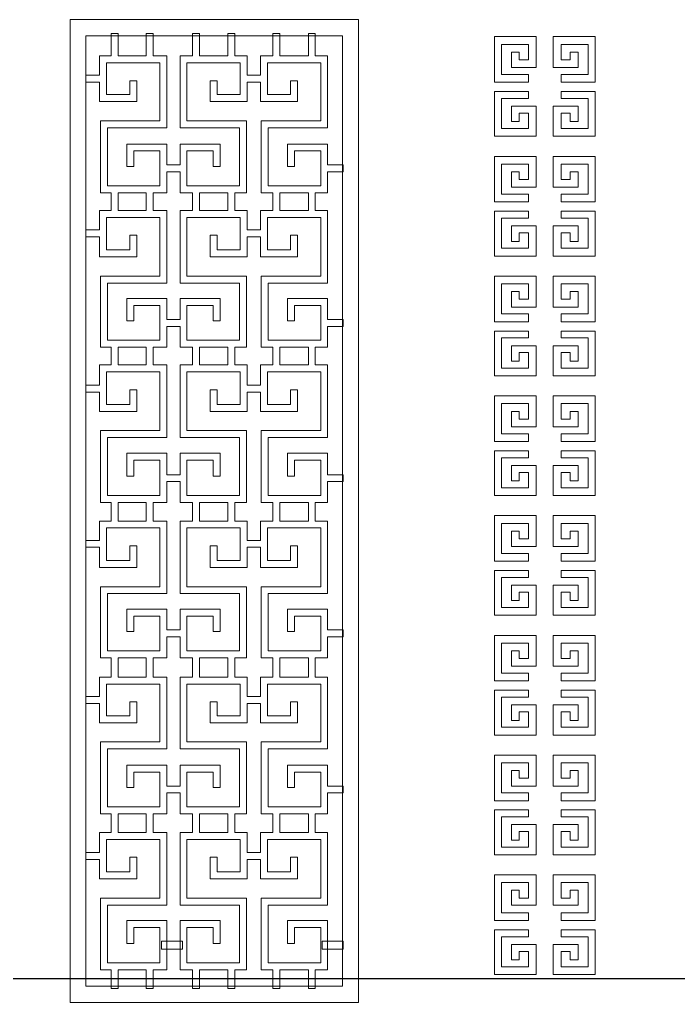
# Model space of a CAD drawing. Extents: x -66030 to 95157, y -13132 to 45879.
# Drawn here: x 79253 to 82582, y 31748 to 36716 of the extents above; entities that cross this region are included whole.
import ezdxf

# ---------------------------------------------------------------- set-up
doc = ezdxf.new("R2010")
doc.units = 0
doc.header["$LTSCALE"] = 100
doc.header["$MEASUREMENT"] = 0
doc.layers.get('0').update_dxf_attribs({"linetype": 'CONTINUOUS'})
doc.layers.add('3', color=11, linetype='CONTINUOUS')

msp = doc.modelspace()

# ---------------------------------------------------------------- linework, layer by layer
at = {"lineweight": 0}
for points in [[(80965.5, 31747.8), (79508.6, 31747.8), (79508.6, 36716.2), (80965.5, 36716.2), (80965.5, 31747.8)], [(80746.8, 31818.2), (80711.7, 31818.2), (80711.7, 31911.9), (80567.1, 31911.9), (80567.1, 31818.2), (80532, 31818.2), (80532, 31911.9), (80473.4, 31911.9), (80473.4, 32275.2), (80774.1, 32275.2), (80774.1, 32572), (80504.6, 32572), (80504.6, 32408), (80621.8, 32408), (80621.8, 32482.2), (80657, 32482.2), (80657, 32372.8), (80469.5, 32372.8), (80469.5, 32470.4), (80403.1, 32470.4), (80403.1, 32372.8), (80215.6, 32372.8), (80215.6, 32482.2), (80250.7, 32482.2), (80250.7, 32408), (80367.9, 32408), (80367.9, 32572), (80098.4, 32572), (80098.4, 32275.2), (80399.2, 32275.2), (80399.2, 31911.9), (80340.6, 31911.9), (80340.6, 31818.2), (80305.4, 31818.2), (80305.4, 31911.9), (80160.9, 31911.9), (80160.9, 31818.2), (80125.8, 31818.2), (80125.8, 31911.9), (80063.3, 31911.9), (80063.3, 32161.9), (80266.4, 32161.9), (80266.4, 32044.7), (80231.2, 32044.7), (80231.2, 32126.7), (80098.4, 32126.7), (80098.4, 31947), (80364, 31947), (80364, 32240), (80063.3, 32240), (80063.3, 32607.2), (80125.8, 32607.2), (80125.8, 32700.9), (80063.3, 32700.9), (80063.3, 32806.4), (79996.9, 32806.4), (79996.9, 32700.9), (79926.6, 32700.9), (79926.6, 32607.2), (79996.9, 32607.2), (79996.9, 32240), (79696.1, 32240), (79696.1, 31947), (79961.7, 31947), (79961.7, 32126.7), (79828.9, 32126.7), (79828.9, 32044.7), (79793.8, 32044.7), (79793.8, 32161.9), (79996.9, 32161.9), (79996.9, 31911.9), (79926.6, 31911.9), (79926.6, 31818.2), (79891.4, 31818.2), (79891.4, 31911.9), (79750.8, 31911.9), (79750.8, 31818.2), (79715.6, 31818.2), (79715.6, 31911.9), (79660.9, 31911.9), (79660.9, 32275.2), (79961.7, 32275.2), (79961.7, 32572), (79692.2, 32572), (79692.2, 32408), (79809.4, 32408), (79809.4, 32482.2), (79844.5, 32482.2), (79844.5, 32372.8), (79657, 32372.8), (79657, 32470.4), (79586.7, 32470.4), (79586.7, 32505.6), (79657, 32505.6), (79657, 32607.2), (79715.6, 32607.2), (79715.6, 32700.9), (79660.9, 32700.9), (79660.9, 33064.2), (79961.7, 33064.2), (79961.7, 33357.1), (79692.2, 33357.1), (79692.2, 33197), (79809.4, 33197), (79809.4, 33267.3), (79844.5, 33267.3), (79844.5, 33161.8), (79657, 33161.8), (79657, 33259.5), (79586.7, 33259.5), (79586.7, 33294.6), (79657, 33294.6), (79657, 33392.3), (79715.6, 33392.3), (79715.6, 33489.9), (79660.9, 33489.9), (79660.9, 33849.3), (79961.7, 33849.3), (79961.7, 34146.1), (79692.2, 34146.1), (79692.2, 33982.1), (79809.4, 33982.1), (79809.4, 34056.3), (79844.5, 34056.3), (79844.5, 33946.9), (79657, 33946.9), (79657, 34048.5), (79586.7, 34048.5), (79586.7, 34083.6), (79657, 34083.6), (79657, 34181.3), (79715.6, 34181.3), (79715.6, 34275), (79660.9, 34275), (79660.9, 34638.3), (79961.7, 34638.3), (79961.7, 34935.1), (79692.2, 34935.1), (79692.2, 34771.1), (79809.4, 34771.1), (79809.4, 34845.3), (79844.5, 34845.3), (79844.5, 34735.9), (79657, 34735.9), (79657, 34833.6), (79586.7, 34833.6), (79586.7, 34868.7), (79657, 34868.7), (79657, 34970.3), (79715.6, 34970.3), (79715.6, 35060.1), (79660.9, 35060.1), (79660.9, 35419.5), (79961.7, 35419.5), (79961.7, 35716.3), (79692.2, 35716.3), (79692.2, 35552.3), (79809.4, 35552.3), (79809.4, 35626.5), (79844.5, 35626.5), (79844.5, 35517.1), (79750.8, 35517.1), (79657, 35517.1), (79657, 35618.7), (79586.7, 35618.7), (79586.7, 35653.8), (79657, 35653.8), (79657, 35751.5), (79715.6, 35751.5), (79715.6, 35841.3), (79660.9, 35841.3), (79660.9, 36204.6), (79961.7, 36204.6), (79961.7, 36497.5), (79692.2, 36497.5), (79692.2, 36337.4), (79809.4, 36337.4), (79809.4, 36407.7), (79844.5, 36407.7), (79844.5, 36302.2), (79657, 36302.2), (79657, 36399.9), (79586.7, 36399.9), (79586.7, 36435), (79657, 36435), (79657, 36532.7), (79715.6, 36532.7), (79715.6, 36645.9), (79750.8, 36645.9), (79750.8, 36532.7), (79891.4, 36532.7), (79891.4, 36645.9), (79926.6, 36645.9), (79926.6, 36532.7), (79996.9, 36532.7), (79996.9, 36169.4), (79696.1, 36169.4), (79696.1, 35876.5), (79961.7, 35876.5), (79961.7, 36052.2), (79828.9, 36052.2), (79828.9, 35974.1), (79793.8, 35974.1), (79793.8, 36087.4), (79996.9, 36087.4), (79996.9, 35981.9), (80063.3, 35981.9), (80063.3, 36087.4), (80266.4, 36087.4), (80266.4, 35974.1), (80231.2, 35974.1), (80231.2, 36052.2), (80098.4, 36052.2), (80098.4, 35876.5), (80364, 35876.5), (80364, 36169.4), (80063.3, 36169.4), (80063.3, 36532.7), (80125.8, 36532.7), (80125.8, 36645.9), (80160.9, 36645.9), (80160.9, 36532.7), (80305.4, 36532.7), (80305.4, 36645.9), (80340.6, 36645.9), (80340.6, 36579.5), (80340.6, 36532.7), (80403.1, 36532.7), (80403.1, 36435), (80469.5, 36435), (80469.5, 36532.7), (80532, 36532.7), (80532, 36579.5), (80532, 36645.9), (80567.1, 36645.9), (80567.1, 36579.5), (80567.1, 36532.7), (80711.7, 36532.7), (80711.7, 36579.5), (80711.7, 36645.9), (80746.8, 36645.9), (80746.8, 36532.7), (80809.3, 36532.7), (80809.3, 36169.4), (80508.5, 36169.4), (80508.5, 35876.5), (80774.1, 35876.5), (80774.1, 36052.2), (80641.3, 36052.2), (80641.3, 35974.1), (80606.2, 35974.1), (80606.2, 36087.4), (80809.3, 36087.4), (80809.3, 35981.9), (80887.4, 35981.9), (80887.4, 35946.8), (80809.3, 35946.8), (80809.3, 35841.3), (80746.8, 35841.3), (80746.8, 35751.5), (80809.3, 35751.5), (80809.3, 35384.3), (80508.5, 35384.3), (80508.5, 35095.3), (80774.1, 35095.3), (80774.1, 35271), (80641.3, 35271), (80641.3, 35192.9), (80606.2, 35192.9), (80606.2, 35306.2), (80809.3, 35306.2), (80809.3, 35200.7), (80887.4, 35200.7), (80887.4, 35165.6), (80809.3, 35165.6), (80809.3, 35060.1), (80746.8, 35060.1), (80746.8, 34970.3), (80809.3, 34970.3), (80809.3, 34603.1), (80508.5, 34603.1), (80508.5, 34310.2), (80774.1, 34310.2), (80774.1, 34489.8), (80641.3, 34489.8), (80641.3, 34407.8), (80606.2, 34407.8), (80606.2, 34525), (80809.3, 34525), (80809.3, 34415.6), (80887.4, 34415.6), (80887.4, 34380.5), (80809.3, 34380.5), (80809.3, 34275), (80746.8, 34275), (80746.8, 34181.3), (80809.3, 34181.3), (80809.3, 33814.1), (80508.5, 33814.1), (80508.5, 33525.1), (80774.1, 33525.1), (80774.1, 33700.8), (80641.3, 33700.8), (80641.3, 33622.7), (80606.2, 33622.7), (80606.2, 33736), (80809.3, 33736), (80809.3, 33630.5), (80887.4, 33630.5), (80887.4, 33595.4), (80809.3, 33595.4), (80809.3, 33489.9), (80746.8, 33489.9), (80746.8, 33392.3), (80809.3, 33392.3), (80809.3, 33029), (80508.5, 33029), (80508.5, 32736.1), (80774.1, 32736.1), (80774.1, 32911.8), (80641.3, 32911.8), (80641.3, 32833.7), (80606.2, 32833.7), (80606.2, 32947), (80809.3, 32947), (80809.3, 32841.5), (80887.4, 32841.5), (80887.4, 32806.4), (80809.3, 32806.4), (80809.3, 32700.9), (80746.8, 32700.9), (80746.8, 32607.2), (80809.3, 32607.2), (80809.3, 32240), (80508.5, 32240), (80508.5, 31947), (80774.1, 31947), (80774.1, 32126.7), (80641.3, 32126.7), (80641.3, 32044.7), (80606.2, 32044.7), (80606.2, 32161.9), (80809.3, 32161.9), (80809.3, 31911.9), (80746.8, 31911.9), (80746.8, 31818.2)], [(80746.8, 31818.2), (80711.7, 31818.2), (80711.7, 31911.9), (80567.1, 31911.9), (80567.1, 31818.2), (80532, 31818.2), (80532, 31911.9), (80473.4, 31911.9), (80473.4, 32275.2), (80774.1, 32275.2), (80774.1, 32572), (80504.6, 32572), (80504.6, 32408), (80621.8, 32408), (80621.8, 32482.2), (80657, 32482.2), (80657, 32372.8), (80469.5, 32372.8), (80469.5, 32470.4), (80403.1, 32470.4), (80403.1, 32372.8), (80215.6, 32372.8), (80215.6, 32482.2), (80250.7, 32482.2), (80250.7, 32408), (80367.9, 32408), (80367.9, 32572), (80098.4, 32572), (80098.4, 32275.2), (80399.2, 32275.2), (80399.2, 31911.9), (80340.6, 31911.9), (80340.6, 31818.2), (80305.4, 31818.2), (80305.4, 31911.9), (80160.9, 31911.9), (80160.9, 31818.2), (80125.8, 31818.2), (80125.8, 31911.9), (80063.3, 31911.9), (80063.3, 32161.9), (80266.4, 32161.9), (80266.4, 32044.7), (80231.2, 32044.7), (80231.2, 32126.7), (80098.4, 32126.7), (80098.4, 31947), (80364, 31947), (80364, 32240), (80063.3, 32240), (80063.3, 32607.2), (80125.8, 32607.2), (80125.8, 32700.9), (80063.3, 32700.9), (80063.3, 32806.4), (79996.9, 32806.4), (79996.9, 32700.9), (79926.6, 32700.9), (79926.6, 32607.2), (79996.9, 32607.2), (79996.9, 32240), (79696.1, 32240), (79696.1, 31947), (79961.7, 31947), (79961.7, 32126.7), (79828.9, 32126.7), (79828.9, 32044.7), (79793.8, 32044.7), (79793.8, 32161.9), (79996.9, 32161.9), (79996.9, 31911.9), (79926.6, 31911.9), (79926.6, 31818.2), (79891.4, 31818.2), (79891.4, 31911.9), (79750.8, 31911.9), (79750.8, 31818.2), (79715.6, 31818.2), (79715.6, 31911.9), (79660.9, 31911.9), (79660.9, 32275.2), (79961.7, 32275.2), (79961.7, 32572), (79692.2, 32572), (79692.2, 32408), (79809.4, 32408), (79809.4, 32482.2), (79844.5, 32482.2), (79844.5, 32372.8), (79657, 32372.8), (79657, 32470.4), (79586.7, 32470.4), (79586.7, 32505.6), (79657, 32505.6), (79657, 32607.2), (79715.6, 32607.2), (79715.6, 32700.9), (79660.9, 32700.9), (79660.9, 33064.2), (79961.7, 33064.2), (79961.7, 33357.1), (79692.2, 33357.1), (79692.2, 33197), (79809.4, 33197), (79809.4, 33267.3), (79844.5, 33267.3), (79844.5, 33161.8), (79657, 33161.8), (79657, 33259.5), (79586.7, 33259.5), (79586.7, 33294.6), (79657, 33294.6), (79657, 33392.3), (79715.6, 33392.3), (79715.6, 33489.9), (79660.9, 33489.9), (79660.9, 33849.3), (79961.7, 33849.3), (79961.7, 34146.1), (79692.2, 34146.1), (79692.2, 33982.1), (79809.4, 33982.1), (79809.4, 34056.3), (79844.5, 34056.3), (79844.5, 33946.9), (79657, 33946.9), (79657, 34048.5), (79586.7, 34048.5), (79586.7, 34083.6), (79657, 34083.6), (79657, 34181.3), (79715.6, 34181.3), (79715.6, 34275), (79660.9, 34275), (79660.9, 34638.3), (79961.7, 34638.3), (79961.7, 34935.1), (79692.2, 34935.1), (79692.2, 34771.1), (79809.4, 34771.1), (79809.4, 34845.3), (79844.5, 34845.3), (79844.5, 34735.9), (79657, 34735.9), (79657, 34833.6), (79586.7, 34833.6), (79586.7, 34868.7), (79657, 34868.7), (79657, 34970.3), (79715.6, 34970.3), (79715.6, 35060.1), (79660.9, 35060.1), (79660.9, 35419.5), (79961.7, 35419.5), (79961.7, 35716.3), (79692.2, 35716.3), (79692.2, 35552.3), (79809.4, 35552.3), (79809.4, 35626.5), (79844.5, 35626.5), (79844.5, 35517.1), (79750.8, 35517.1), (79657, 35517.1), (79657, 35618.7), (79586.7, 35618.7), (79586.7, 35653.8), (79657, 35653.8), (79657, 35751.5), (79715.6, 35751.5), (79715.6, 35841.3), (79660.9, 35841.3), (79660.9, 36204.6), (79961.7, 36204.6), (79961.7, 36497.5), (79692.2, 36497.5), (79692.2, 36337.4), (79809.4, 36337.4), (79809.4, 36407.7), (79844.5, 36407.7), (79844.5, 36302.2), (79657, 36302.2), (79657, 36399.9), (79586.7, 36399.9), (79586.7, 36435), (79657, 36435), (79657, 36532.7), (79715.6, 36532.7), (79715.6, 36645.9), (79750.8, 36645.9), (79750.8, 36532.7), (79891.4, 36532.7), (79891.4, 36645.9), (79926.6, 36645.9), (79926.6, 36532.7), (79996.9, 36532.7), (79996.9, 36169.4), (79696.1, 36169.4), (79696.1, 35876.5), (79961.7, 35876.5), (79961.7, 36052.2), (79828.9, 36052.2), (79828.9, 35974.1), (79793.8, 35974.1), (79793.8, 36087.4), (79996.9, 36087.4), (79996.9, 35981.9), (80063.3, 35981.9), (80063.3, 36087.4), (80266.4, 36087.4), (80266.4, 35974.1), (80231.2, 35974.1), (80231.2, 36052.2), (80098.4, 36052.2), (80098.4, 35876.5), (80364, 35876.5), (80364, 36169.4), (80063.3, 36169.4), (80063.3, 36532.7), (80125.8, 36532.7), (80125.8, 36645.9), (80160.9, 36645.9), (80160.9, 36532.7), (80305.4, 36532.7), (80305.4, 36645.9), (80340.6, 36645.9), (80340.6, 36579.5), (80340.6, 36532.7), (80403.1, 36532.7), (80403.1, 36435), (80469.5, 36435), (80469.5, 36532.7), (80532, 36532.7), (80532, 36579.5), (80532, 36645.9), (80567.1, 36645.9), (80567.1, 36579.5), (80567.1, 36532.7), (80711.7, 36532.7), (80711.7, 36579.5), (80711.7, 36645.9), (80746.8, 36645.9), (80746.8, 36532.7), (80809.3, 36532.7), (80809.3, 36169.4), (80508.5, 36169.4), (80508.5, 35876.5), (80774.1, 35876.5), (80774.1, 36052.2), (80641.3, 36052.2), (80641.3, 35974.1), (80606.2, 35974.1), (80606.2, 36087.4), (80809.3, 36087.4), (80809.3, 35981.9), (80887.4, 35981.9), (80887.4, 35946.8), (80809.3, 35946.8), (80809.3, 35841.3), (80746.8, 35841.3), (80746.8, 35751.5), (80809.3, 35751.5), (80809.3, 35384.3), (80508.5, 35384.3), (80508.5, 35095.3), (80774.1, 35095.3), (80774.1, 35271), (80641.3, 35271), (80641.3, 35192.9), (80606.2, 35192.9), (80606.2, 35306.2), (80809.3, 35306.2), (80809.3, 35200.7), (80887.4, 35200.7), (80887.4, 35165.6), (80809.3, 35165.6), (80809.3, 35060.1), (80746.8, 35060.1), (80746.8, 34970.3), (80809.3, 34970.3), (80809.3, 34603.1), (80508.5, 34603.1), (80508.5, 34310.2), (80774.1, 34310.2), (80774.1, 34489.8), (80641.3, 34489.8), (80641.3, 34407.8), (80606.2, 34407.8), (80606.2, 34525), (80809.3, 34525), (80809.3, 34415.6), (80887.4, 34415.6), (80887.4, 34380.5), (80809.3, 34380.5), (80809.3, 34275), (80746.8, 34275), (80746.8, 34181.3), (80809.3, 34181.3), (80809.3, 33814.1), (80508.5, 33814.1), (80508.5, 33525.1), (80774.1, 33525.1), (80774.1, 33700.8), (80641.3, 33700.8), (80641.3, 33622.7), (80606.2, 33622.7), (80606.2, 33736), (80809.3, 33736), (80809.3, 33630.5), (80887.4, 33630.5), (80887.4, 33595.4), (80809.3, 33595.4), (80809.3, 33489.9), (80746.8, 33489.9), (80746.8, 33392.3), (80809.3, 33392.3), (80809.3, 33029), (80508.5, 33029), (80508.5, 32736.1), (80774.1, 32736.1), (80774.1, 32911.8), (80641.3, 32911.8), (80641.3, 32833.7), (80606.2, 32833.7), (80606.2, 32947), (80809.3, 32947), (80809.3, 32841.5), (80887.4, 32841.5), (80887.4, 32806.4), (80809.3, 32806.4), (80809.3, 32700.9), (80746.8, 32700.9), (80746.8, 32607.2), (80809.3, 32607.2), (80809.3, 32240), (80508.5, 32240), (80508.5, 31947), (80774.1, 31947), (80774.1, 32126.7), (80641.3, 32126.7), (80641.3, 32044.7), (80606.2, 32044.7), (80606.2, 32161.9), (80809.3, 32161.9), (80809.3, 31911.9), (80746.8, 31911.9), (80746.8, 31818.2)], [(80883.5, 31829.9), (79586.7, 31829.9), (79586.7, 36634.2), (80883.5, 36634.2), (80883.5, 31829.9)], [(81824.9, 36438.9), (81688.1, 36438.9), (81688.1, 36591.2), (81824.9, 36591.2), (81824.9, 36513.1), (81778, 36513.1), (81778, 36552.2), (81738.9, 36552.2), (81738.9, 36474.1), (81863.9, 36474.1), (81863.9, 36552.2), (81863.9, 36630.3), (81653, 36630.3), (81653, 36399.9), (81824.9, 36399.9), (81824.9, 36438.9)], [(81988.9, 36438.9), (82125.6, 36438.9), (82125.6, 36591.2), (81988.9, 36591.2), (81988.9, 36513.1), (82035.8, 36513.1), (82035.8, 36552.2), (82074.8, 36552.2), (82074.8, 36474.1), (81949.8, 36474.1), (81949.8, 36630.3), (82160.8, 36630.3), (82160.8, 36399.9), (81988.9, 36399.9), (81988.9, 36438.9)], [(80403.1, 35653.8), (80469.5, 35653.8), (80469.5, 35751.5), (80532, 35751.5), (80532, 35841.3), (80473.4, 35841.3), (80473.4, 36204.6), (80774.1, 36204.6), (80774.1, 36497.5), (80504.6, 36497.5), (80504.6, 36337.4), (80621.8, 36337.4), (80621.8, 36407.7), (80657, 36407.7), (80657, 36302.2), (80469.5, 36302.2), (80469.5, 36399.9), (80403.1, 36399.9), (80403.1, 36302.2), (80215.6, 36302.2), (80215.6, 36407.7), (80250.7, 36407.7), (80250.7, 36337.4), (80367.9, 36337.4), (80367.9, 36497.5), (80098.4, 36497.5), (80098.4, 36204.6), (80399.2, 36204.6), (80399.2, 35841.3), (80340.6, 35841.3), (80340.6, 35751.5), (80403.1, 35751.5), (80403.1, 35653.8)], [(80403.1, 35653.8), (80469.5, 35653.8), (80469.5, 35751.5), (80532, 35751.5), (80532, 35841.3), (80473.4, 35841.3), (80473.4, 36204.6), (80774.1, 36204.6), (80774.1, 36497.5), (80504.6, 36497.5), (80504.6, 36337.4), (80621.8, 36337.4), (80621.8, 36407.7), (80657, 36407.7), (80657, 36302.2), (80469.5, 36302.2), (80469.5, 36399.9), (80403.1, 36399.9), (80403.1, 36302.2), (80215.6, 36302.2), (80215.6, 36407.7), (80250.7, 36407.7), (80250.7, 36337.4), (80367.9, 36337.4), (80367.9, 36497.5), (80098.4, 36497.5), (80098.4, 36204.6), (80399.2, 36204.6), (80399.2, 35841.3), (80340.6, 35841.3), (80340.6, 35751.5), (80403.1, 35751.5), (80403.1, 35653.8)], [(81824.9, 36317.8), (81688.1, 36317.8), (81688.1, 36165.5), (81758.5, 36165.5), (81824.9, 36165.5), (81824.9, 36243.6), (81778, 36243.6), (81778, 36200.6), (81738.9, 36200.6), (81738.9, 36278.8), (81863.9, 36278.8), (81863.9, 36204.6), (81863.9, 36126.4), (81653, 36126.4), (81653, 36353), (81824.9, 36353), (81824.9, 36317.8)], [(81988.9, 36317.8), (82125.6, 36317.8), (82125.6, 36165.5), (81988.9, 36165.5), (81988.9, 36243.6), (82035.8, 36243.6), (82035.8, 36200.6), (82074.8, 36200.6), (82074.8, 36278.8), (81949.8, 36278.8), (81949.8, 36126.4), (82160.8, 36126.4), (82160.8, 36353), (81988.9, 36353), (81988.9, 36317.8)], [(81824.9, 35833.5), (81688.1, 35833.5), (81688.1, 35985.8), (81758.5, 35985.8), (81824.9, 35985.8), (81824.9, 35907.7), (81778, 35907.7), (81778, 35946.8), (81738.9, 35946.8), (81738.9, 35868.6), (81863.9, 35868.6), (81863.9, 36024.9), (81653, 36024.9), (81653, 35794.4), (81824.9, 35794.4), (81824.9, 35833.5)], [(81988.9, 35833.5), (82125.6, 35833.5), (82125.6, 35985.8), (81988.9, 35985.8), (81988.9, 35907.7), (82035.8, 35907.7), (82035.8, 35946.8), (82074.8, 35946.8), (82074.8, 35868.6), (81949.8, 35868.6), (81949.8, 36024.9), (82160.8, 36024.9), (82160.8, 35794.4), (81988.9, 35794.4), (81988.9, 35833.5)], [(79926.6, 35751.5), (79996.9, 35751.5), (79996.9, 35384.3), (79696.1, 35384.3), (79696.1, 35095.3), (79961.7, 35095.3), (79961.7, 35271), (79828.9, 35271), (79828.9, 35192.9), (79793.8, 35192.9), (79793.8, 35306.2), (79996.9, 35306.2), (79996.9, 35200.7), (80063.3, 35200.7), (80063.3, 35306.2), (80266.4, 35306.2), (80266.4, 35192.9), (80231.2, 35192.9), (80231.2, 35271), (80098.4, 35271), (80098.4, 35095.3), (80364, 35095.3), (80364, 35384.3), (80063.3, 35384.3), (80063.3, 35751.5), (80125.8, 35751.5), (80125.8, 35841.3), (80063.3, 35841.3), (80063.3, 35946.8), (79996.9, 35946.8), (79996.9, 35841.3), (79926.6, 35841.3), (79926.6, 35751.5)], [(79926.6, 35751.5), (79996.9, 35751.5), (79996.9, 35384.3), (79696.1, 35384.3), (79696.1, 35095.3), (79961.7, 35095.3), (79961.7, 35271), (79828.9, 35271), (79828.9, 35192.9), (79793.8, 35192.9), (79793.8, 35306.2), (79996.9, 35306.2), (79996.9, 35200.7), (80063.3, 35200.7), (80063.3, 35306.2), (80266.4, 35306.2), (80266.4, 35192.9), (80231.2, 35192.9), (80231.2, 35271), (80098.4, 35271), (80098.4, 35095.3), (80364, 35095.3), (80364, 35384.3), (80063.3, 35384.3), (80063.3, 35751.5), (80125.8, 35751.5), (80125.8, 35841.3), (80063.3, 35841.3), (80063.3, 35946.8), (79996.9, 35946.8), (79996.9, 35841.3), (79926.6, 35841.3), (79926.6, 35751.5)], [(79750.8, 35751.5), (79891.4, 35751.5), (79891.4, 35841.3), (79750.8, 35841.3), (79750.8, 35751.5)], [(79750.8, 35751.5), (79891.4, 35751.5), (79891.4, 35841.3), (79750.8, 35841.3), (79750.8, 35751.5)], [(80160.9, 35841.3), (80160.9, 35751.5), (80305.4, 35751.5), (80305.4, 35841.3), (80160.9, 35841.3)], [(80160.9, 35841.3), (80160.9, 35751.5), (80305.4, 35751.5), (80305.4, 35841.3), (80160.9, 35841.3)], [(80567.1, 35841.3), (80567.1, 35751.5), (80711.7, 35751.5), (80711.7, 35841.3), (80567.1, 35841.3)], [(80567.1, 35841.3), (80567.1, 35751.5), (80711.7, 35751.5), (80711.7, 35841.3), (80567.1, 35841.3)], [(81824.9, 35712.4), (81688.1, 35712.4), (81688.1, 35560.1), (81824.9, 35560.1), (81824.9, 35638.2), (81778, 35638.2), (81778, 35595.2), (81738.9, 35595.2), (81738.9, 35673.3), (81863.9, 35673.3), (81863.9, 35599.1), (81863.9, 35521), (81653, 35521), (81653, 35747.6), (81824.9, 35747.6), (81824.9, 35712.4)], [(81988.9, 35712.4), (82125.6, 35712.4), (82125.6, 35560.1), (81988.9, 35560.1), (81988.9, 35638.2), (82035.8, 35638.2), (82035.8, 35595.2), (82074.8, 35595.2), (82074.8, 35673.3), (81949.8, 35673.3), (81949.8, 35521), (82160.8, 35521), (82160.8, 35747.6), (81988.9, 35747.6), (81988.9, 35712.4)], [(80403.1, 34868.7), (80469.5, 34868.7), (80469.5, 34970.3), (80532, 34970.3), (80532, 35060.1), (80473.4, 35060.1), (80473.4, 35419.5), (80774.1, 35419.5), (80774.1, 35716.3), (80504.6, 35716.3), (80504.6, 35552.3), (80621.8, 35552.3), (80621.8, 35626.5), (80657, 35626.5), (80657, 35517.1), (80563.2, 35517.1), (80469.5, 35517.1), (80469.5, 35618.7), (80403.1, 35618.7), (80403.1, 35517.1), (80309.3, 35517.1), (80215.6, 35517.1), (80215.6, 35626.5), (80250.7, 35626.5), (80250.7, 35552.3), (80367.9, 35552.3), (80367.9, 35716.3), (80098.4, 35716.3), (80098.4, 35419.5), (80399.2, 35419.5), (80399.2, 35060.1), (80340.6, 35060.1), (80340.6, 34970.3), (80403.1, 34970.3), (80403.1, 34868.7)], [(80403.1, 34868.7), (80469.5, 34868.7), (80469.5, 34970.3), (80532, 34970.3), (80532, 35060.1), (80473.4, 35060.1), (80473.4, 35419.5), (80774.1, 35419.5), (80774.1, 35716.3), (80504.6, 35716.3), (80504.6, 35552.3), (80621.8, 35552.3), (80621.8, 35626.5), (80657, 35626.5), (80657, 35517.1), (80563.2, 35517.1), (80469.5, 35517.1), (80469.5, 35618.7), (80403.1, 35618.7), (80403.1, 35517.1), (80309.3, 35517.1), (80215.6, 35517.1), (80215.6, 35626.5), (80250.7, 35626.5), (80250.7, 35552.3), (80367.9, 35552.3), (80367.9, 35716.3), (80098.4, 35716.3), (80098.4, 35419.5), (80399.2, 35419.5), (80399.2, 35060.1), (80340.6, 35060.1), (80340.6, 34970.3), (80403.1, 34970.3), (80403.1, 34868.7)], [(81824.9, 35228.1), (81754.5, 35228.1), (81688.1, 35228.1), (81688.1, 35380.4), (81758.5, 35380.4), (81824.9, 35380.4), (81824.9, 35302.3), (81778, 35302.3), (81778, 35341.3), (81738.9, 35341.3), (81738.9, 35263.2), (81863.9, 35263.2), (81863.9, 35419.5), (81653, 35419.5), (81653, 35189), (81824.9, 35189), (81824.9, 35228.1)], [(81988.9, 35228.1), (82125.6, 35228.1), (82125.6, 35380.4), (81988.9, 35380.4), (81988.9, 35302.3), (82035.8, 35302.3), (82035.8, 35341.3), (82074.8, 35341.3), (82074.8, 35263.2), (81949.8, 35263.2), (81949.8, 35419.5), (82160.8, 35419.5), (82160.8, 35189), (81988.9, 35189), (81988.9, 35228.1)], [(79926.6, 34970.3), (79996.9, 34970.3), (79996.9, 34603.1), (79696.1, 34603.1), (79696.1, 34310.2), (79961.7, 34310.2), (79961.7, 34489.8), (79828.9, 34489.8), (79828.9, 34407.8), (79793.8, 34407.8), (79793.8, 34525), (79996.9, 34525), (79996.9, 34415.6), (80063.3, 34415.6), (80063.3, 34525), (80266.4, 34525), (80266.4, 34407.8), (80231.2, 34407.8), (80231.2, 34489.8), (80098.4, 34489.8), (80098.4, 34310.2), (80364, 34310.2), (80364, 34603.1), (80063.3, 34603.1), (80063.3, 34970.3), (80125.8, 34970.3), (80125.8, 35060.1), (80063.3, 35060.1), (80063.3, 35165.6), (79996.9, 35165.6), (79996.9, 35060.1), (79926.6, 35060.1), (79926.6, 34970.3)], [(79926.6, 34970.3), (79996.9, 34970.3), (79996.9, 34603.1), (79696.1, 34603.1), (79696.1, 34310.2), (79961.7, 34310.2), (79961.7, 34489.8), (79828.9, 34489.8), (79828.9, 34407.8), (79793.8, 34407.8), (79793.8, 34525), (79996.9, 34525), (79996.9, 34415.6), (80063.3, 34415.6), (80063.3, 34525), (80266.4, 34525), (80266.4, 34407.8), (80231.2, 34407.8), (80231.2, 34489.8), (80098.4, 34489.8), (80098.4, 34310.2), (80364, 34310.2), (80364, 34603.1), (80063.3, 34603.1), (80063.3, 34970.3), (80125.8, 34970.3), (80125.8, 35060.1), (80063.3, 35060.1), (80063.3, 35165.6), (79996.9, 35165.6), (79996.9, 35060.1), (79926.6, 35060.1), (79926.6, 34970.3)], [(81824.9, 35107), (81754.5, 35107), (81688.1, 35107), (81688.1, 34954.6), (81824.9, 34954.6), (81824.9, 35032.8), (81778, 35032.8), (81778, 34989.8), (81738.9, 34989.8), (81738.9, 35067.9), (81863.9, 35067.9), (81863.9, 34915.6), (81653, 34915.6), (81653, 35142.1), (81824.9, 35142.1), (81824.9, 35107)], [(81988.9, 35107), (82125.6, 35107), (82125.6, 34954.6), (81988.9, 34954.6), (81988.9, 35032.8), (82035.8, 35032.8), (82035.8, 34989.8), (82074.8, 34989.8), (82074.8, 35067.9), (81949.8, 35067.9), (81949.8, 34915.6), (82160.8, 34915.6), (82160.8, 35142.1), (81988.9, 35142.1), (81988.9, 35107)], [(79750.8, 34970.3), (79891.4, 34970.3), (79891.4, 35060.1), (79750.8, 35060.1), (79750.8, 34970.3)], [(79750.8, 34970.3), (79891.4, 34970.3), (79891.4, 35060.1), (79750.8, 35060.1), (79750.8, 34970.3)], [(80160.9, 35060.1), (80160.9, 34970.3), (80305.4, 34970.3), (80305.4, 35060.1), (80160.9, 35060.1)], [(80160.9, 35060.1), (80160.9, 34970.3), (80305.4, 34970.3), (80305.4, 35060.1), (80160.9, 35060.1)], [(80567.1, 35060.1), (80567.1, 34970.3), (80711.7, 34970.3), (80711.7, 35060.1), (80567.1, 35060.1)], [(80567.1, 35060.1), (80567.1, 34970.3), (80711.7, 34970.3), (80711.7, 35060.1), (80567.1, 35060.1)], [(80469.5, 34833.6), (80403.1, 34833.6), (80403.1, 34735.9), (80215.6, 34735.9), (80215.6, 34845.3), (80250.7, 34845.3), (80250.7, 34771.1), (80367.9, 34771.1), (80367.9, 34935.1), (80098.4, 34935.1), (80098.4, 34638.3), (80399.2, 34638.3), (80399.2, 34275), (80340.6, 34275), (80340.6, 34181.3), (80403.1, 34181.3), (80403.1, 34083.6), (80469.5, 34083.6), (80469.5, 34181.3), (80532, 34181.3), (80532, 34275), (80473.4, 34275), (80473.4, 34638.3), (80774.1, 34638.3), (80774.1, 34935.1), (80504.6, 34935.1), (80504.6, 34771.1), (80621.8, 34771.1), (80621.8, 34845.3), (80657, 34845.3), (80657, 34735.9), (80469.5, 34735.9), (80469.5, 34833.6)], [(80469.5, 34833.6), (80403.1, 34833.6), (80403.1, 34735.9), (80215.6, 34735.9), (80215.6, 34845.3), (80250.7, 34845.3), (80250.7, 34771.1), (80367.9, 34771.1), (80367.9, 34935.1), (80098.4, 34935.1), (80098.4, 34638.3), (80399.2, 34638.3), (80399.2, 34275), (80340.6, 34275), (80340.6, 34181.3), (80403.1, 34181.3), (80403.1, 34083.6), (80469.5, 34083.6), (80469.5, 34181.3), (80532, 34181.3), (80532, 34275), (80473.4, 34275), (80473.4, 34638.3), (80774.1, 34638.3), (80774.1, 34935.1), (80504.6, 34935.1), (80504.6, 34771.1), (80621.8, 34771.1), (80621.8, 34845.3), (80657, 34845.3), (80657, 34735.9), (80469.5, 34735.9), (80469.5, 34833.6)], [(81824.9, 34622.6), (81688.1, 34622.6), (81688.1, 34775), (81824.9, 34775), (81824.9, 34696.9), (81778, 34696.9), (81778, 34735.9), (81738.9, 34735.9), (81738.9, 34657.8), (81863.9, 34657.8), (81863.9, 34735.9), (81863.9, 34814), (81653, 34814), (81653, 34583.6), (81824.9, 34583.6), (81824.9, 34622.6)], [(81988.9, 34622.6), (82125.6, 34622.6), (82125.6, 34775), (81988.9, 34775), (81988.9, 34696.9), (82035.8, 34696.9), (82035.8, 34735.9), (82074.8, 34735.9), (82074.8, 34657.8), (82012.3, 34657.8), (81949.8, 34657.8), (81949.8, 34814), (82160.8, 34814), (82160.8, 34583.6), (81988.9, 34583.6), (81988.9, 34622.6)], [(81824.9, 34501.6), (81754.5, 34501.6), (81688.1, 34501.6), (81688.1, 34349.2), (81824.9, 34349.2), (81824.9, 34427.3), (81778, 34427.3), (81778, 34384.4), (81738.9, 34384.4), (81738.9, 34462.5), (81863.9, 34462.5), (81863.9, 34388.3), (81863.9, 34310.2), (81653, 34310.2), (81653, 34536.7), (81824.9, 34536.7), (81824.9, 34501.6)], [(81988.9, 34501.6), (82125.6, 34501.6), (82125.6, 34349.2), (81988.9, 34349.2), (81988.9, 34427.3), (82035.8, 34427.3), (82035.8, 34384.4), (82074.8, 34384.4), (82074.8, 34462.5), (81949.8, 34462.5), (81949.8, 34310.2), (82160.8, 34310.2), (82160.8, 34536.7), (81988.9, 34536.7), (81988.9, 34501.6)], [(79926.6, 34181.3), (79996.9, 34181.3), (79996.9, 33814.1), (79696.1, 33814.1), (79696.1, 33525.1), (79961.7, 33525.1), (79961.7, 33700.8), (79828.9, 33700.8), (79828.9, 33622.7), (79793.8, 33622.7), (79793.8, 33736), (79996.9, 33736), (79996.9, 33630.5), (80063.3, 33630.5), (80063.3, 33736), (80266.4, 33736), (80266.4, 33622.7), (80231.2, 33622.7), (80231.2, 33700.8), (80098.4, 33700.8), (80098.4, 33525.1), (80364, 33525.1), (80364, 33814.1), (80063.3, 33814.1), (80063.3, 34181.3), (80125.8, 34181.3), (80125.8, 34275), (80063.3, 34275), (80063.3, 34380.5), (79996.9, 34380.5), (79996.9, 34275), (79926.6, 34275), (79926.6, 34181.3)], [(79926.6, 34181.3), (79996.9, 34181.3), (79996.9, 33814.1), (79696.1, 33814.1), (79696.1, 33525.1), (79961.7, 33525.1), (79961.7, 33700.8), (79828.9, 33700.8), (79828.9, 33622.7), (79793.8, 33622.7), (79793.8, 33736), (79996.9, 33736), (79996.9, 33630.5), (80063.3, 33630.5), (80063.3, 33736), (80266.4, 33736), (80266.4, 33622.7), (80231.2, 33622.7), (80231.2, 33700.8), (80098.4, 33700.8), (80098.4, 33525.1), (80364, 33525.1), (80364, 33814.1), (80063.3, 33814.1), (80063.3, 34181.3), (80125.8, 34181.3), (80125.8, 34275), (80063.3, 34275), (80063.3, 34380.5), (79996.9, 34380.5), (79996.9, 34275), (79926.6, 34275), (79926.6, 34181.3)], [(79750.8, 34181.3), (79891.4, 34181.3), (79891.4, 34275), (79750.8, 34275), (79750.8, 34181.3)], [(79750.8, 34181.3), (79891.4, 34181.3), (79891.4, 34275), (79750.8, 34275), (79750.8, 34181.3)], [(80160.9, 34275), (80160.9, 34181.3), (80305.4, 34181.3), (80305.4, 34275), (80160.9, 34275)], [(80160.9, 34275), (80160.9, 34181.3), (80305.4, 34181.3), (80305.4, 34275), (80160.9, 34275)], [(80567.1, 34275), (80567.1, 34181.3), (80711.7, 34181.3), (80711.7, 34275), (80567.1, 34275)], [(80567.1, 34275), (80567.1, 34181.3), (80711.7, 34181.3), (80711.7, 34275), (80567.1, 34275)], [(81824.9, 34017.2), (81754.5, 34017.2), (81688.1, 34017.2), (81688.1, 34169.5), (81824.9, 34169.5), (81824.9, 34091.4), (81778, 34091.4), (81778, 34130.5), (81738.9, 34130.5), (81738.9, 34052.4), (81863.9, 34052.4), (81863.9, 34208.6), (81653, 34208.6), (81653, 33978.2), (81824.9, 33978.2), (81824.9, 34017.2)], [(81988.9, 34017.2), (82125.6, 34017.2), (82125.6, 34169.5), (81988.9, 34169.5), (81988.9, 34091.4), (82035.8, 34091.4), (82035.8, 34130.5), (82074.8, 34130.5), (82074.8, 34052.4), (82012.3, 34052.4), (81949.8, 34052.4), (81949.8, 34208.6), (82160.8, 34208.6), (82160.8, 33978.2), (81988.9, 33978.2), (81988.9, 34017.2)], [(80403.1, 34048.5), (80403.1, 33946.9), (80215.6, 33946.9), (80215.6, 34056.3), (80250.7, 34056.3), (80250.7, 33982.1), (80367.9, 33982.1), (80367.9, 34146.1), (80098.4, 34146.1), (80098.4, 33849.3), (80399.2, 33849.3), (80399.2, 33489.9), (80340.6, 33489.9), (80340.6, 33392.3), (80403.1, 33392.3), (80403.1, 33294.6), (80469.5, 33294.6), (80469.5, 33392.3), (80532, 33392.3), (80532, 33489.9), (80473.4, 33489.9), (80473.4, 33849.3), (80774.1, 33849.3), (80774.1, 34146.1), (80504.6, 34146.1), (80504.6, 33982.1), (80621.8, 33982.1), (80621.8, 34056.3), (80657, 34056.3), (80657, 33946.9), (80469.5, 33946.9), (80469.5, 34048.5), (80403.1, 34048.5)], [(80403.1, 34048.5), (80403.1, 33946.9), (80215.6, 33946.9), (80215.6, 34056.3), (80250.7, 34056.3), (80250.7, 33982.1), (80367.9, 33982.1), (80367.9, 34146.1), (80098.4, 34146.1), (80098.4, 33849.3), (80399.2, 33849.3), (80399.2, 33489.9), (80340.6, 33489.9), (80340.6, 33392.3), (80403.1, 33392.3), (80403.1, 33294.6), (80469.5, 33294.6), (80469.5, 33392.3), (80532, 33392.3), (80532, 33489.9), (80473.4, 33489.9), (80473.4, 33849.3), (80774.1, 33849.3), (80774.1, 34146.1), (80504.6, 34146.1), (80504.6, 33982.1), (80621.8, 33982.1), (80621.8, 34056.3), (80657, 34056.3), (80657, 33946.9), (80469.5, 33946.9), (80469.5, 34048.5), (80403.1, 34048.5)], [(81824.9, 33896.1), (81754.5, 33896.1), (81688.1, 33896.1), (81688.1, 33743.8), (81824.9, 33743.8), (81824.9, 33821.9), (81778, 33821.9), (81778, 33778.9), (81738.9, 33778.9), (81738.9, 33857.1), (81863.9, 33857.1), (81863.9, 33704.7), (81653, 33704.7), (81653, 33931.3), (81824.9, 33931.3), (81824.9, 33896.1)], [(81988.9, 33896.1), (82125.6, 33896.1), (82125.6, 33743.8), (81988.9, 33743.8), (81988.9, 33821.9), (82035.8, 33821.9), (82035.8, 33778.9), (82074.8, 33778.9), (82074.8, 33857.1), (81949.8, 33857.1), (81949.8, 33704.7), (82160.8, 33704.7), (82160.8, 33931.3), (81988.9, 33931.3), (81988.9, 33896.1)], [(79926.6, 33392.3), (79996.9, 33392.3), (79996.9, 33029), (79696.1, 33029), (79696.1, 32736.1), (79961.7, 32736.1), (79961.7, 32911.8), (79828.9, 32911.8), (79828.9, 32833.7), (79793.8, 32833.7), (79793.8, 32947), (79996.9, 32947), (79996.9, 32841.5), (80063.3, 32841.5), (80063.3, 32947), (80266.4, 32947), (80266.4, 32833.7), (80231.2, 32833.7), (80231.2, 32911.8), (80098.4, 32911.8), (80098.4, 32736.1), (80364, 32736.1), (80364, 33029), (80063.3, 33029), (80063.3, 33392.3), (80125.8, 33392.3), (80125.8, 33489.9), (80063.3, 33489.9), (80063.3, 33595.4), (79996.9, 33595.4), (79996.9, 33489.9), (79926.6, 33489.9), (79926.6, 33392.3)], [(79926.6, 33392.3), (79996.9, 33392.3), (79996.9, 33029), (79696.1, 33029), (79696.1, 32736.1), (79961.7, 32736.1), (79961.7, 32911.8), (79828.9, 32911.8), (79828.9, 32833.7), (79793.8, 32833.7), (79793.8, 32947), (79996.9, 32947), (79996.9, 32841.5), (80063.3, 32841.5), (80063.3, 32947), (80266.4, 32947), (80266.4, 32833.7), (80231.2, 32833.7), (80231.2, 32911.8), (80098.4, 32911.8), (80098.4, 32736.1), (80364, 32736.1), (80364, 33029), (80063.3, 33029), (80063.3, 33392.3), (80125.8, 33392.3), (80125.8, 33489.9), (80063.3, 33489.9), (80063.3, 33595.4), (79996.9, 33595.4), (79996.9, 33489.9), (79926.6, 33489.9), (79926.6, 33392.3)], [(81824.9, 33411.8), (81754.5, 33411.8), (81688.1, 33411.8), (81688.1, 33564.1), (81758.5, 33564.1), (81824.9, 33564.1), (81824.9, 33486), (81778, 33486), (81778, 33525.1), (81738.9, 33525.1), (81738.9, 33446.9), (81863.9, 33446.9), (81863.9, 33525.1), (81863.9, 33603.2), (81653, 33603.2), (81653, 33372.7), (81824.9, 33372.7), (81824.9, 33411.8)], [(81988.9, 33411.8), (82125.6, 33411.8), (82125.6, 33564.1), (81988.9, 33564.1), (81988.9, 33486), (82035.8, 33486), (82035.8, 33525.1), (82074.8, 33525.1), (82074.8, 33446.9), (81949.8, 33446.9), (81949.8, 33603.2), (82160.8, 33603.2), (82160.8, 33372.7), (81988.9, 33372.7), (81988.9, 33411.8)], [(79750.8, 33392.3), (79891.4, 33392.3), (79891.4, 33489.9), (79750.8, 33489.9), (79750.8, 33392.3)], [(79750.8, 33392.3), (79891.4, 33392.3), (79891.4, 33489.9), (79750.8, 33489.9), (79750.8, 33392.3)], [(80160.9, 33489.9), (80160.9, 33392.3), (80305.4, 33392.3), (80305.4, 33489.9), (80160.9, 33489.9)], [(80160.9, 33489.9), (80160.9, 33392.3), (80305.4, 33392.3), (80305.4, 33489.9), (80160.9, 33489.9)], [(80567.1, 33489.9), (80567.1, 33392.3), (80711.7, 33392.3), (80711.7, 33489.9), (80567.1, 33489.9)], [(80567.1, 33489.9), (80567.1, 33392.3), (80711.7, 33392.3), (80711.7, 33489.9), (80567.1, 33489.9)], [(80403.1, 33259.5), (80403.1, 33161.8), (80215.6, 33161.8), (80215.6, 33267.3), (80250.7, 33267.3), (80250.7, 33197), (80367.9, 33197), (80367.9, 33357.1), (80098.4, 33357.1), (80098.4, 33064.2), (80399.2, 33064.2), (80399.2, 32700.9), (80340.6, 32700.9), (80340.6, 32607.2), (80403.1, 32607.2), (80403.1, 32505.6), (80469.5, 32505.6), (80469.5, 32607.2), (80532, 32607.2), (80532, 32700.9), (80473.4, 32700.9), (80473.4, 33064.2), (80774.1, 33064.2), (80774.1, 33357.1), (80504.6, 33357.1), (80504.6, 33197), (80621.8, 33197), (80621.8, 33267.3), (80657, 33267.3), (80657, 33161.8), (80469.5, 33161.8), (80469.5, 33259.5), (80403.1, 33259.5)], [(80403.1, 33259.5), (80403.1, 33161.8), (80215.6, 33161.8), (80215.6, 33267.3), (80250.7, 33267.3), (80250.7, 33197), (80367.9, 33197), (80367.9, 33357.1), (80098.4, 33357.1), (80098.4, 33064.2), (80399.2, 33064.2), (80399.2, 32700.9), (80340.6, 32700.9), (80340.6, 32607.2), (80403.1, 32607.2), (80403.1, 32505.6), (80469.5, 32505.6), (80469.5, 32607.2), (80532, 32607.2), (80532, 32700.9), (80473.4, 32700.9), (80473.4, 33064.2), (80774.1, 33064.2), (80774.1, 33357.1), (80504.6, 33357.1), (80504.6, 33197), (80621.8, 33197), (80621.8, 33267.3), (80657, 33267.3), (80657, 33161.8), (80469.5, 33161.8), (80469.5, 33259.5), (80403.1, 33259.5)], [(81824.9, 33290.7), (81754.5, 33290.7), (81688.1, 33290.7), (81688.1, 33138.4), (81824.9, 33138.4), (81824.9, 33216.5), (81778, 33216.5), (81778, 33173.5), (81738.9, 33173.5), (81738.9, 33251.6), (81863.9, 33251.6), (81863.9, 33177.4), (81863.9, 33099.3), (81653, 33099.3), (81653, 33325.9), (81735, 33325.9), (81824.9, 33325.9), (81824.9, 33290.7)], [(81988.9, 33290.7), (82125.6, 33290.7), (82125.6, 33138.4), (81988.9, 33138.4), (81988.9, 33216.5), (82035.8, 33216.5), (82035.8, 33173.5), (82074.8, 33173.5), (82074.8, 33251.6), (81949.8, 33251.6), (81949.8, 33099.3), (82160.8, 33099.3), (82160.8, 33325.9), (82078.7, 33325.9), (81988.9, 33325.9), (81988.9, 33290.7)], [(81824.9, 32806.4), (81754.5, 32806.4), (81688.1, 32806.4), (81688.1, 32958.7), (81824.9, 32958.7), (81824.9, 32880.6), (81778, 32880.6), (81778, 32919.6), (81738.9, 32919.6), (81738.9, 32841.5), (81863.9, 32841.5), (81863.9, 32997.8), (81653, 32997.8), (81653, 32767.3), (81824.9, 32767.3), (81824.9, 32806.4)], [(81988.9, 32806.4), (82125.6, 32806.4), (82125.6, 32958.7), (81988.9, 32958.7), (81988.9, 32880.6), (82035.8, 32880.6), (82035.8, 32919.6), (82074.8, 32919.6), (82074.8, 32841.5), (82012.3, 32841.5), (81949.8, 32841.5), (81949.8, 32997.8), (82160.8, 32997.8), (82160.8, 32767.3), (81988.9, 32767.3), (81988.9, 32806.4)], [(79750.8, 32607.2), (79891.4, 32607.2), (79891.4, 32700.9), (79750.8, 32700.9), (79750.8, 32607.2)], [(79750.8, 32607.2), (79891.4, 32607.2), (79891.4, 32700.9), (79750.8, 32700.9), (79750.8, 32607.2)], [(80160.9, 32700.9), (80160.9, 32607.2), (80305.4, 32607.2), (80305.4, 32700.9), (80160.9, 32700.9)], [(80160.9, 32700.9), (80160.9, 32607.2), (80305.4, 32607.2), (80305.4, 32700.9), (80160.9, 32700.9)], [(80567.1, 32700.9), (80567.1, 32607.2), (80711.7, 32607.2), (80711.7, 32700.9), (80567.1, 32700.9)], [(80567.1, 32700.9), (80567.1, 32607.2), (80711.7, 32607.2), (80711.7, 32700.9), (80567.1, 32700.9)], [(81824.9, 32685.3), (81754.5, 32685.3), (81688.1, 32685.3), (81688.1, 32532.9), (81824.9, 32532.9), (81824.9, 32611.1), (81778, 32611.1), (81778, 32568.1), (81738.9, 32568.1), (81738.9, 32646.2), (81863.9, 32646.2), (81863.9, 32572), (81863.9, 32493.9), (81653, 32493.9), (81653, 32720.4), (81824.9, 32720.4), (81824.9, 32685.3)], [(81988.9, 32685.3), (82125.6, 32685.3), (82125.6, 32532.9), (81988.9, 32532.9), (81988.9, 32611.1), (82035.8, 32611.1), (82035.8, 32568.1), (82074.8, 32568.1), (82074.8, 32646.2), (81949.8, 32646.2), (81949.8, 32493.9), (82160.8, 32493.9), (82160.8, 32720.4), (81988.9, 32720.4), (81988.9, 32685.3)], [(81824.9, 32200.9), (81754.5, 32200.9), (81688.1, 32200.9), (81688.1, 32353.3), (81758.5, 32353.3), (81824.9, 32353.3), (81824.9, 32275.2), (81778, 32275.2), (81778, 32314.2), (81738.9, 32314.2), (81738.9, 32240), (81863.9, 32240), (81863.9, 32392.3), (81653, 32392.3), (81653, 32161.9), (81824.9, 32161.9), (81824.9, 32200.9)], [(81988.9, 32200.9), (82125.6, 32200.9), (82125.6, 32353.3), (81988.9, 32353.3), (81988.9, 32275.2), (82035.8, 32275.2), (82035.8, 32314.2), (82074.8, 32314.2), (82074.8, 32240), (82012.3, 32240), (81949.8, 32240), (81949.8, 32392.3), (82160.8, 32392.3), (82160.8, 32161.9), (81988.9, 32161.9), (81988.9, 32200.9)], [(81824.9, 32079.9), (81754.5, 32079.9), (81688.1, 32079.9), (81688.1, 31927.5), (81824.9, 31927.5), (81824.9, 32005.6), (81778, 32005.6), (81778, 31962.7), (81738.9, 31962.7), (81738.9, 32040.8), (81863.9, 32040.8), (81863.9, 31888.5), (81758.5, 31888.5), (81653, 31888.5), (81653, 32115), (81735, 32115), (81824.9, 32115), (81824.9, 32079.9)], [(81988.9, 32079.9), (82125.6, 32079.9), (82125.6, 31927.5), (81988.9, 31927.5), (81988.9, 32005.6), (82035.8, 32005.6), (82035.8, 31962.7), (82074.8, 31962.7), (82074.8, 32040.8), (81949.8, 32040.8), (81949.8, 31888.5), (82055.3, 31888.5), (82160.8, 31888.5), (82160.8, 32115), (82078.7, 32115), (81988.9, 32115), (81988.9, 32079.9)], [(80075, 32056.4), (80075, 32017.4), (79969.5, 32017.4), (79969.5, 32056.4), (80075, 32056.4)], [(80887.4, 32056.4), (80887.4, 32017.4), (80782, 32017.4), (80782, 32056.4), (80887.4, 32056.4)]]:
    msp.add_lwpolyline(points, close=True, dxfattribs=at)
at = {"layer": '3', "color": 2}
msp.add_line((-66009.4, 31868.9), (90873, 31868.9), dxfattribs=at)

doc.saveas('drawing.dxf')
